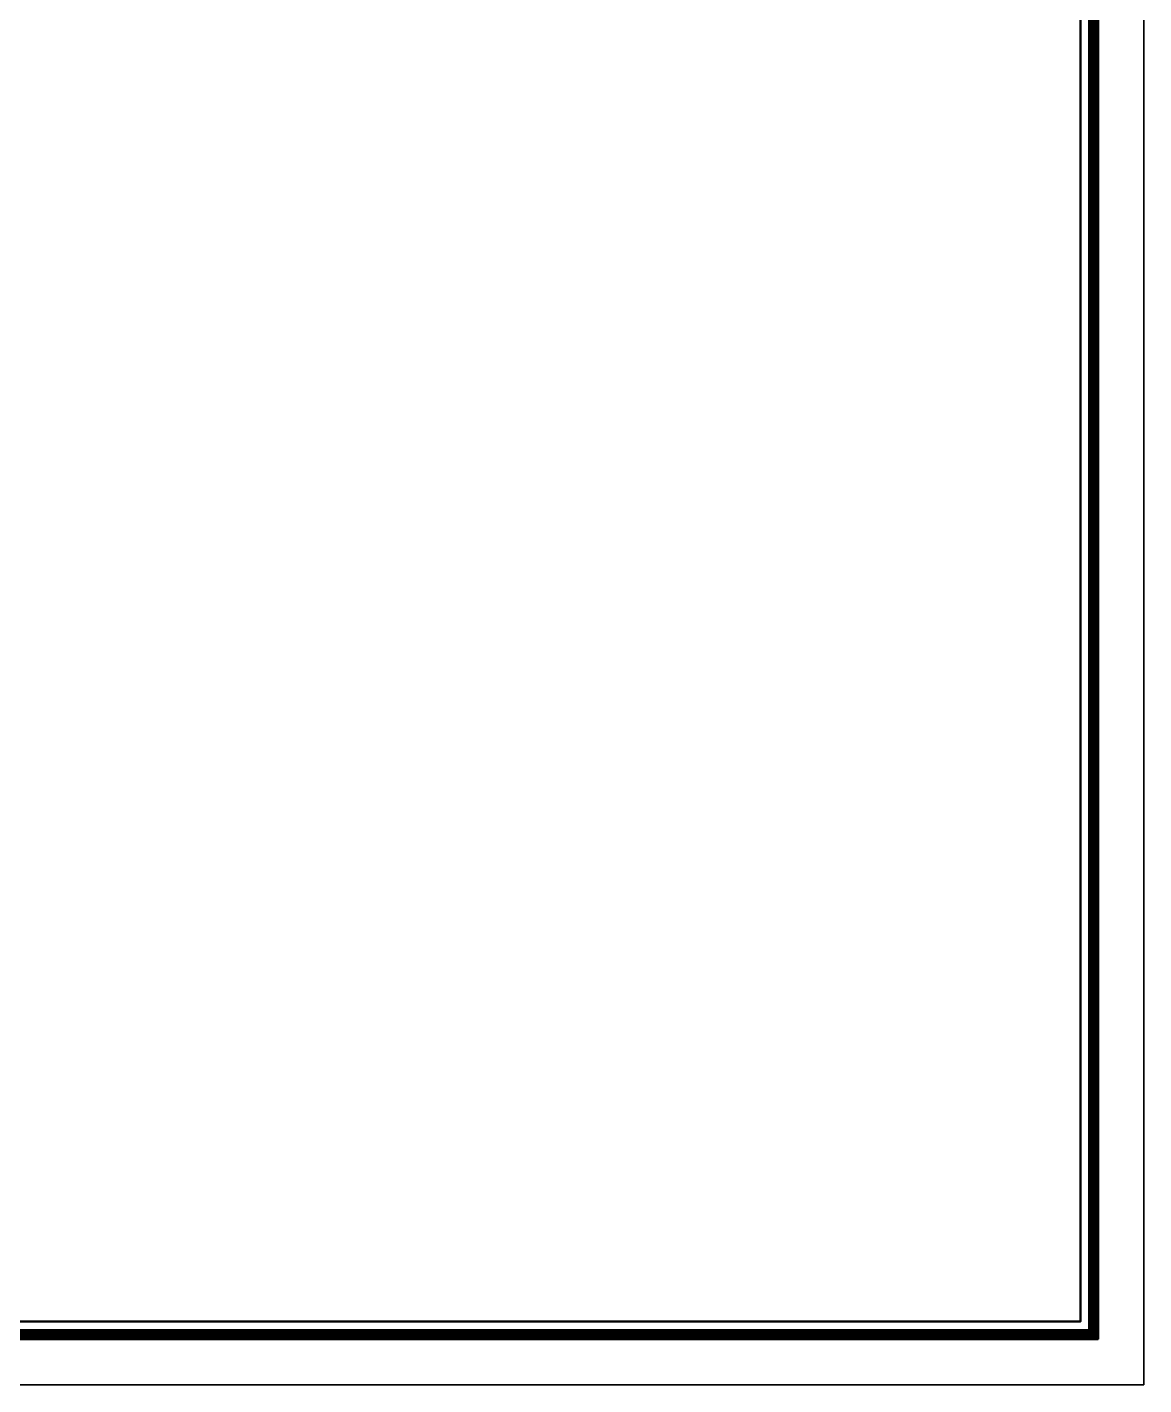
# Paper-space layout '1' of a CAD drawing. Header units: millimetres. Extents: x 1 to 31501, y 3 to 22278.
# Drawn here: x 22078 to 31501, y 3 to 11462 of the extents above; entities that cross this region are included whole.
import ezdxf

# ---------------------------------------------------------------- set-up
doc = ezdxf.new("R2010")
doc.units = ezdxf.units.MM
doc.header["$MEASUREMENT"] = 0
doc.layers.add('NKB-WALL', color=4, linetype='Continuous', lineweight=50)

# ---------------------------------------------------------------- blocks, each defined once
blk = doc.blocks.new('KHUNG IN')
at = {"layer": 'Defpoints', "color": 3}
blk.add_lwpolyline([(0, 29700), (42000, 29700), (42000, 0), (0, 0)], close=True, dxfattribs=at)

psp = doc.layouts.new('1')

# ---------------------------------------------------------------- linework, layer by layer
at = {"layer": 'Defpoints'}
psp.add_lwpolyline([(31501, 22278), (1, 22278), (1, 3), (31501, 3)], close=True, dxfattribs=at)
at = {"layer": 'NKB-WALL'}
for points in [[(1620, 390), (31115, 390), (31115, 21891), (1620, 21891)], [(1694, 464), (31041, 464), (31041, 21817), (1694, 21817)], [(1768, 538), (30967, 538), (30967, 21743), (1768, 21743)]]:
    psp.add_lwpolyline(points, close=True, dxfattribs=at)
at = {"layer": 'NKB-WALL', "const_width": 74}
psp.add_lwpolyline([(1657, 427), (31078, 427), (31078, 21854), (1657, 21854)], close=True, dxfattribs=at)

# ---------------------------------------------------------------- block references
at = {"layer": 'Defpoints', "xscale": 0.75, "yscale": 0.75, "zscale": 0.75}
psp.add_blockref('KHUNG IN', (1, 3), dxfattribs=at)

doc.saveas('drawing.dxf')
